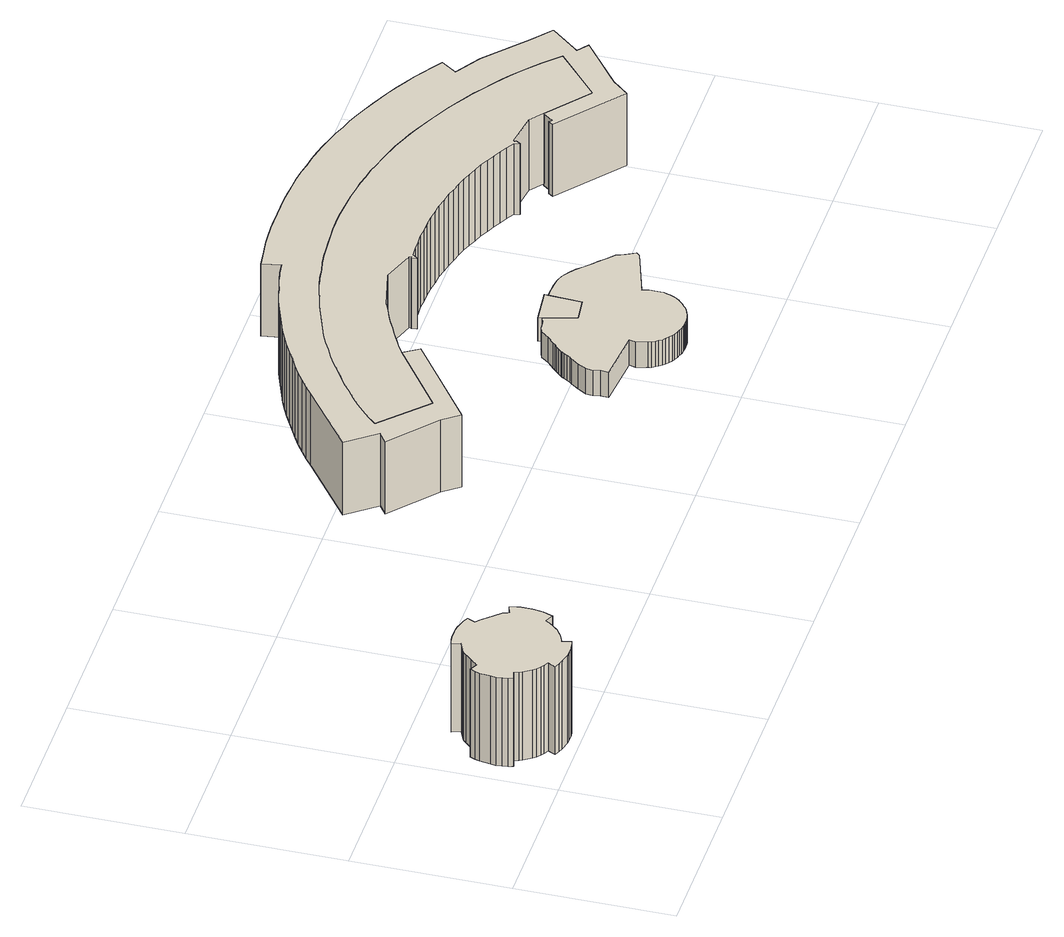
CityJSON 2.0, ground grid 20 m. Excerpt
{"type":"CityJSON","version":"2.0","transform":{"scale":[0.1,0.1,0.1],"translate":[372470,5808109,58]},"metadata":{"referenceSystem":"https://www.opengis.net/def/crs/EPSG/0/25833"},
"CityObjects":{
"building1":{"type":"Building","attributes":{"name":"Antenne 4","Gemeindeschluessel":"11000006","BezugspunktDach":"2200","function":"51001_1008","measuredHeight":12.97,"storeysAboveGround":0},"address":[{"country":"Germany","locality":"Berlin"}],"geometry":[{"type":"Solid","lod":"1","boundaries":[[[[0,1,2,3,4,5,6,7,8,9,10,11,12,13,14,15,16,17,18,19,20,21,22,23,24,25,26,27,28,29,30,31,32,33,34,35,36,37,38,39,40,41,42,43,44,45,46,47,48,49,50,51,52,53,54,55]],[[56,57,58,59,60,61,62,63,64,65,66,67,68,69,70,71,72,73,74,75,76,77,78,79,80,81,82,83,84,85,86,87,88,89,90,91,92,93,94,95,96,97,98,99,100,101,102,103,104,105,106,107,108,109,110,111]],[[56,111,55,54]],[[57,56,54,53]],[[58,57,53,52]],[[59,58,52,51]],[[60,59,51,50]],[[61,60,50,49]],[[62,61,49,48]],[[63,62,48,47]],[[64,63,47,46]],[[65,64,46,45]],[[66,65,45,44]],[[67,66,44,43]],[[68,67,43,42]],[[69,68,42,41]],[[70,69,41,40]],[[71,70,40,39]],[[72,71,39,38]],[[73,72,38,37]],[[74,73,37,36]],[[75,74,36,35]],[[76,75,35,34]],[[77,76,34,33]],[[78,77,33,32]],[[79,78,32,31]],[[80,79,31,30]],[[81,80,30,29]],[[82,81,29,28]],[[83,82,28,27]],[[84,83,27,26]],[[85,84,26,25]],[[86,85,25,24]],[[87,86,24,23]],[[88,87,23,22]],[[89,88,22,21]],[[90,89,21,20]],[[91,90,20,19]],[[92,91,19,18]],[[93,92,18,17]],[[94,93,17,16]],[[95,94,16,15]],[[96,95,15,14]],[[97,96,14,13]],[[98,97,13,12]],[[99,98,12,11]],[[100,99,11,10]],[[101,100,10,9]],[[102,101,9,8]],[[103,102,8,7]],[[104,103,7,6]],[[105,104,6,5]],[[106,105,5,4]],[[107,106,4,3]],[[108,107,3,2]],[[109,108,2,1]],[[110,109,1,0]],[[111,110,0,55]]]]}]},
"building2":{"type":"Building","attributes":{"Gemeindeschluessel":"11000006","BezugspunktDach":"2200","function":"51009_1610","measuredHeight":6.78,"storeysAboveGround":0},"address":[{"country":"Germany","locality":"Berlin"}],"geometry":[{"type":"Solid","lod":"1","boundaries":[[[[112,113,114,115]],[[116,117,76,75]],[[116,75,115,114]],[[117,116,114,113]],[[76,117,113,112]],[[75,76,112,115]]]]}]},
"building3":{"type":"Building","attributes":{"name":"Antenne 3","Gemeindeschluessel":"11000006","BezugspunktDach":"2200","function":"51001_1008","measuredHeight":3.62,"storeysAboveGround":0},"address":[{"country":"Germany","locality":"Berlin"}],"geometry":[{"type":"Solid","lod":"1","boundaries":[[[[118,119,120,121,122,123,124,125,126,127,128,129,130,131,132,133,134,135,136,137,138,139,140,141,142,143,144,145,146,147,148,149,150,151,152,153,154,155,156,157,158,159,160,161,162,163,164,165,166,167,168,169,170,171,172,173,174,175,176,177,178,179,180,181,182,183,184,185,186,187,188,189,190]],[[191,192,193,194,195,196,197,198,199,200,201,202,203,204,205,206,207,208,209,210,211,212,213,214,215,216,217,218,219,220,221,222,223,224,225,226,227,228,229,230,231,232,233,234,235,236,237,238,239,240,241,242,243,244,245,246,247,248,249,250,251,252,253,254,255,256,257,258,259,260,261,262,263]],[[191,263,190,189]],[[192,191,189,188]],[[193,192,188,187]],[[194,193,187,186]],[[195,194,186,185]],[[196,195,185,184]],[[197,196,184,183]],[[198,197,183,182]],[[199,198,182,181]],[[200,199,181,180]],[[201,200,180,179]],[[202,201,179,178]],[[203,202,178,177]],[[204,203,177,176]],[[205,204,176,175]],[[206,205,175,174]],[[207,206,174,173]],[[208,207,173,172]],[[209,208,172,171]],[[210,209,171,170]],[[211,210,170,169]],[[212,211,169,168]],[[213,212,168,167]],[[214,213,167,166]],[[215,214,166,165]],[[216,215,165,164]],[[217,216,164,163]],[[218,217,163,162]],[[219,218,162,161]],[[220,219,161,160]],[[221,220,160,159]],[[222,221,159,158]],[[223,222,158,157]],[[224,223,157,156]],[[225,224,156,155]],[[226,225,155,154]],[[227,226,154,153]],[[228,227,153,152]],[[229,228,152,151]],[[230,229,151,150]],[[231,230,150,149]],[[232,231,149,148]],[[233,232,148,147]],[[234,233,147,146]],[[235,234,146,145]],[[236,235,145,144]],[[237,236,144,143]],[[238,237,143,142]],[[239,238,142,141]],[[240,239,141,140]],[[241,240,140,139]],[[242,241,139,138]],[[243,242,138,137]],[[244,243,137,136]],[[245,244,136,135]],[[246,245,135,134]],[[247,246,134,133]],[[248,247,133,132]],[[249,248,132,131]],[[250,249,131,130]],[[251,250,130,129]],[[252,251,129,128]],[[253,252,128,127]],[[254,253,127,126]],[[255,254,126,125]],[[256,255,125,124]],[[257,256,124,123]],[[258,257,123,122]],[[259,258,122,121]],[[260,259,121,120]],[[261,260,120,119]],[[262,261,119,118]],[[263,262,118,190]]]]}]},
"building4":{"type":"Building","attributes":{"Gemeindeschluessel":"11000006","BezugspunktDach":"2200","function":"51009_1610","measuredHeight":3.36,"storeysAboveGround":0},"address":[{"country":"Germany","locality":"Berlin"}],"geometry":[{"type":"Solid","lod":"1","boundaries":[[[[173,172,171,170,264,265]],[[266,267,268,269,270,271]],[[266,271,265,264]],[[267,266,264,170]],[[268,267,170,171]],[[269,268,171,172]],[[270,269,172,173]],[[271,270,173,265]]]]}]},
"building5":{"type":"Building","attributes":{"name":"Erdfunkstelle Berlin","Gemeindeschluessel":"11000006","function":"31001_2020"},"address":[{"country":"Germany","locality":"Berlin","thoroughfareNumber":"11","thoroughfareName":"Roedenbecksteig"}],"children":["building5-1","building5-2"]},
"building5-1":{"type":"BuildingPart","attributes":{"BezugspunktDach":"2200","measuredHeight":10.33,"storeysAboveGround":2},"parents":["building5"],"geometry":[{"type":"MultiSurface","lod":"1","boundaries":[[[272,273,274,275,276,277,278,279,280,281,282,283,284,285,286,287,288,289,290,291,292,293,294,295,296,297,298,299,300,301,302,303,304,305,306,307,308,309,310,311,312,313,314,315,316,317,318,319,320,321,322,323,324,325,326,327,328,329,330,331,332,333,334,335,336,337,338,339,340,341,342,343,344,345,346,347,348,349,350,351,352,353,354,355,356,357,358,359,360,361,362,363,364,365,366,367,368,369,370,371,372,373,374,375,376,377]],[[378,379,380,381,382,383,384,385,386,387,388,389,390,391,392,393,394,395,396,397,398,399,400,401,402,403,404,405,406,407,408,409,410,411,412,413,414,415,416,417,418,419,420,421,422,423,424,425,426,427,428,429,430,431,432,433,434,435,436,437,438,439,440,441,442,443,444,445,446,447,448,449,450,451,452,453,454,455,456,457,458,459,460,461,462,463,464,465,466,467,468,469,470,471,472,473,474,475,476,477,478,479,480,481,482,483]],[[440,439,315,314]],[[441,440,314,313]],[[442,441,313,312]],[[443,442,312,311]],[[444,443,311,310]],[[445,444,310,309]],[[446,445,309,308]],[[447,446,308,307]],[[448,447,307,306]],[[449,448,306,305]],[[450,449,305,304]],[[451,450,304,303]],[[452,451,303,302]],[[453,452,302,301]],[[454,453,301,300]],[[455,454,300,299]],[[456,455,299,298]],[[457,456,298,297]],[[458,457,297,296]],[[459,458,296,295]],[[460,459,295,294]],[[461,460,294,293]],[[462,461,293,292]],[[463,462,292,291]],[[464,463,291,290]],[[465,464,290,289]],[[466,465,289,288]],[[467,466,288,287]],[[468,467,287,286]],[[469,468,286,285]],[[470,469,285,284]],[[471,470,284,283]],[[472,471,283,282]],[[473,472,282,281]],[[474,473,281,280]],[[475,474,280,279]],[[476,475,279,278]],[[477,476,278,277]],[[478,477,277,276]],[[479,478,276,275]],[[480,479,275,274]],[[481,480,274,273]],[[378,483,377,376,484]],[[378,376,375,379]],[[379,375,374,380]],[[381,380,374,373]],[[382,381,373,372]],[[383,382,372,371]],[[383,371,370,384]],[[385,384,370,369]],[[385,369,368,386]],[[387,386,368,367]],[[485,388,387,367,366]],[[388,366,365,389]],[[389,365,364,390]],[[486,391,390,364,363]],[[391,363,362,392]],[[392,362,361,393]],[[394,393,361,360,487]],[[395,394,360,359]],[[395,359,358,396]],[[397,396,358,357]],[[397,357,356,398]],[[399,398,356,355]],[[400,399,355,354,488]],[[400,354,353,401]],[[402,401,353,352]],[[402,352,351,403]],[[403,351,350,404]],[[404,350,349,405]],[[406,405,349,348]],[[406,348,347,407]],[[408,407,347,346]],[[409,408,346,345]],[[409,345,344,410]],[[411,410,344,343]],[[411,343,342,412]],[[413,412,342,341]],[[414,413,341,340]],[[489,415,414,340,339]],[[416,415,339,338]],[[417,416,338,337]],[[418,417,337,336]],[[419,418,336,335]],[[420,419,335,334,490]],[[420,334,333,421]],[[421,333,332,422]],[[491,423,422,332,331]],[[492,424,423,331,330]],[[425,424,330,329]],[[426,425,329,328]],[[427,426,328,327]],[[493,428,427,327,326]],[[494,429,428,326,325]],[[430,429,325,324,495]],[[431,430,324,323]],[[432,431,323,322]],[[433,432,322,321,496]],[[433,321,320,434]],[[435,434,320,319]],[[436,435,319,318]],[[436,318,317,437]],[[438,437,317,316]],[[497,439,438,316,315]],[[482,481,273,272]],[[483,482,272,377,498]]]}]},
"building5-2":{"type":"BuildingPart","attributes":{"BezugspunktDach":"2200","measuredHeight":10.61,"storeysAboveGround":2},"parents":["building5"],"geometry":[{"type":"MultiSurface","lod":"1","boundaries":[[[499,500,501,502,503,273,272,377,376,375,374,373,372,371,370,369,368,367,366,365,364,363,362,361,360,359,358,357,356,355,354,353,352,351,350,349,348,347,346,345,344,343,342,341,340,339,338,337,336,335,334,333,332,331,330,329,328,327,326,325,324,323,322,321,320,319,318,317,316,315,504,505,506,507,508,509,510,511,512,513,514,515,516,517,518,519,520,521,522,523,524,525,526,527,528,529,530,531,532,533,534,535,536,537,538,539,540,541,542,543,544,545,546,547,548,549,550,551,552,553,554,555,556,557,558,559,560,561,562,563,564,565,566,567,568]],[[569,570,571,572,573,574,575,576,577,578,579,580,581,582,583,584,585,586,587,588,589,590,591,592,593,594,595,596,597,598,599,600,601,602,603,604,605,606,607,608,609,610,611,612,613,614,615,616,617,618,619,620,621,622,623,624,625,626,627,628,629,630,631,632,633,634,635,636,637,638,639,640,641,642,643,644,645,646,647,648,649,650,651,652,653,654,655,656,657,658,659,660,661,662,663,664,665,666,667,668,669,670,671,672,673,674,675,676,677,678,679,680,681,682,683,684,685,686,687,688,689,690,691,692,693,694,695,696,697,698,699,700,701,702,703]],[[569,703,568,567]],[[570,569,567,566]],[[571,570,566,565]],[[572,571,565,564]],[[573,572,564,563]],[[574,573,563,562]],[[575,574,562,561]],[[576,575,561,560]],[[577,576,560,559]],[[578,577,559,558]],[[579,578,558,557]],[[580,579,557,556]],[[581,580,556,555]],[[582,581,555,554]],[[583,582,554,553]],[[584,583,553,552]],[[585,584,552,551]],[[586,585,551,550]],[[587,586,550,549]],[[588,587,549,548]],[[589,588,548,547]],[[590,589,547,546]],[[591,590,546,545]],[[592,591,545,544]],[[593,592,544,543]],[[594,593,543,542]],[[595,594,542,541]],[[596,595,541,540]],[[597,596,540,539]],[[598,597,539,538]],[[599,598,538,537]],[[600,599,537,536]],[[601,600,536,535]],[[602,601,535,534]],[[603,602,534,533]],[[604,603,533,532]],[[605,604,532,531]],[[606,605,531,530]],[[607,606,530,529]],[[608,607,529,528]],[[609,608,528,527]],[[610,609,527,526]],[[611,610,526,525]],[[612,611,525,524]],[[613,612,524,523]],[[614,613,523,522]],[[615,614,522,521]],[[616,615,521,520]],[[617,616,520,519]],[[618,617,519,518]],[[619,618,518,517]],[[620,619,517,516]],[[621,620,516,515]],[[622,621,515,514]],[[623,622,514,513]],[[624,623,513,512]],[[625,624,512,511]],[[626,625,511,510]],[[627,626,510,509]],[[628,627,509,508]],[[629,628,508,507]],[[630,629,507,506]],[[631,630,506,505]],[[632,631,505,504]],[[633,632,504,315]],[[634,633,439,438,316]],[[635,634,316,438,437]],[[636,635,317,437,436]],[[637,636,436,435]],[[638,637,435,434]],[[639,638,434,433]],[[640,639,321,433,432,322]],[[641,640,432,431]],[[642,641,431,430]],[[643,642,430,429]],[[644,643,325,429,428]],[[645,644,428,427]],[[646,645,427,426,328]],[[647,646,426,425]],[[648,647,329,425,424,704]],[[649,648,330,424,423]],[[650,649,423,422]],[[651,650,422,421]],[[652,651,333,421,420]],[[653,652,420,419]],[[654,653,419,418,705]],[[655,654,336,418,417]],[[656,655,337,417,416]],[[657,656,416,415,706]],[[658,657,339,415,414,707]],[[659,658,414,413]],[[660,659,413,412]],[[661,660,412,411]],[[662,661,343,411,410]],[[663,662,410,409]],[[664,663,409,408]],[[665,664,408,407]],[[666,665,347,407,406]],[[667,666,406,405]],[[668,667,405,404]],[[669,668,404,403]],[[670,669,403,402]],[[671,670,352,353],[402,401,353,352]],[[672,671,353,401,400]],[[673,672,400,399]],[[674,673,399,398]],[[675,674,356,398,397]],[[676,675,357,397,396,708]],[[677,676,358,396,395]],[[678,677,359,360],[395,394,360,359]],[[679,678,360,394,393]],[[680,679,393,392,362]],[[681,680,362,392,391,363]],[[682,681,363,391,390]],[[683,682,364,390,389,709]],[[684,683,389,388]],[[685,684,366,388,387,367]],[[686,685,367,368],[387,386,368,367]],[[687,686,386,385,369]],[[688,687,385,384]],[[689,688,384,383]],[[690,689,383,382]],[[691,690,372,373],[382,381,373,372]],[[692,691,381,380,374]],[[693,692,380,379]],[[694,693,379,378,376]],[[695,694,376,378,483]],[[696,695,483,482]],[[697,696,482,481]],[[698,697,273,503]],[[699,698,503,502]],[[700,699,502,501]],[[701,700,501,500]],[[702,701,500,499]],[[703,702,499,568]],[[315,316,438,439]],[[437,438,316,317,710]],[[436,437,317,318]],[[435,436,318,319]],[[434,435,319,320]],[[433,434,320,321]],[[322,432,433,321]],[[431,432,322,323]],[[430,431,323,324]],[[429,430,324,325]],[[428,429,325,326]],[[427,428,326,327]],[[327,328,426,427]],[[425,426,328,329]],[[704,424,425,329,330]],[[423,424,330,331]],[[422,423,331,332]],[[421,422,332,333]],[[420,421,333,334]],[[419,420,334,335]],[[705,418,419,335,336]],[[417,418,336,337]],[[416,417,337,338]],[[706,415,416,338,339]],[[707,414,415,339,340]],[[413,414,340,341]],[[412,413,341,342]],[[411,412,342,343]],[[410,411,343,344]],[[409,410,344,345]],[[408,409,345,346]],[[407,408,346,347]],[[406,407,347,348]],[[405,406,348,349]],[[404,405,349,350]],[[403,404,350,351]],[[402,403,351,352]],[[353,401,402,352]],[[400,401,353,354,711]],[[399,400,354,355]],[[398,399,355,356]],[[397,398,356,357]],[[708,396,397,357,358]],[[396,358,359,395]],[[360,394,395,359]],[[394,360,361,393]],[[361,362,392,393]],[[363,391,392,362]],[[390,391,363,364]],[[709,389,390,364,365]],[[388,389,365,366]],[[367,387,388,366]],[[368,386,387,367]],[[368,369,385,386]],[[384,385,369,370]],[[383,384,370,371]],[[382,383,371,372]],[[373,381,382,372]],[[373,374,380,381]],[[379,380,374,375]],[[375,376,378,379]],[[483,378,376,377]],[[482,483,377,272]],[[481,482,272,273]]]}]}
},
"vertices":[
[2,69,155],[3,62,155],[5,56,155],[16,59,155],[18,53,155],[20,49,155],[27,39,155],[30,35,155],[35,31,155],[39,28,155],[45,25,155],[40,15,155],[47,12,155],[53,10,155],[66,7,155],[72,7,155],[80,7,155],[87,8,155],[93,10,155],[90,21,155],[101,26,155],[105,29,155],[110,32,155],[118,41,155],[121,45,155],[124,50,155],[135,45,155],[140,58,155],[141,65,155],[142,72,155],[142,86,155],[141,92,155],[139,99,155],[128,95,155],[125,103,155],[105,125,155],[99,130,155],[104,140,155],[98,143,155],[91,145,155],[84,147,155],[78,148,155],[64,148,155],[57,147,155],[50,145,155],[54,134,155],[43,129,155],[38,126,155],[34,122,155],[26,114,155],[19,105,155],[9,110,155],[6,103,155],[4,97,155],[2,83,155],[1,77,155],[2,83,26],[4,97,26],[6,103,26],[9,110,26],[19,105,26],[26,114,26],[34,122,26],[38,126,26],[43,129,26],[54,134,26],[50,145,26],[57,147,26],[64,148,26],[78,148,26],[84,147,26],[91,145,26],[98,143,26],[104,140,26],[99,130,26],[105,125,26],[125,103,26],[128,95,26],[139,99,26],[141,92,26],[142,86,26],[142,72,26],[141,65,26],[140,58,26],[135,45,26],[124,50,26],[121,45,26],[118,41,26],[110,32,26],[105,29,26],[101,26,26],[90,21,26],[93,10,26],[87,8,26],[80,7,26],[72,7,26],[66,7,26],[53,10,26],[47,12,26],[40,15,26],[45,25,26],[39,28,26],[35,31,26],[30,35,26],[27,39,26],[20,49,26],[18,53,26],[16,59,26],[5,56,26],[3,62,26],[2,69,26],[1,77,26],
[125,103,94],[143,111,94],[117,142,94],[105,125,94],[117,142,26],[143,111,26],
[753,159,47],[752,149,47],[820,143,47],[818,134,47],[822,120,47],[823,116,47],[826,112,47],[828,109,47],[831,105,47],[834,102,47],[838,99,47],[842,96,47],[845,94,47],[850,92,47],[854,91,47],[858,89,47],[863,89,47],[867,88,47],[872,88,47],[876,88,47],[881,89,47],[885,90,47],[889,92,47],[894,94,47],[898,96,47],[901,99,47],[905,102,47],[908,105,47],[911,108,47],[914,112,47],[916,116,47],[918,120,47],[919,124,47],[921,129,47],[921,133,47],[921,147,47],[918,155,47],[983,176,47],[987,180,47],[980,193,47],[976,203,47],[966,212,47],[958,220,47],[953,224,47],[948,229,47],[944,233,47],[937,240,47],[928,247,47],[919,253,47],[909,256,47],[900,257,47],[889,258,47],[879,258,47],[877,216,47],[845,212,47],[834,253,47],[825,250,47],[815,249,47],[807,246,47],[799,236,47],[790,227,47],[787,224,47],[784,221,47],[781,218,47],[777,214,47],[776,212,47],[774,209,47],[771,205,47],[769,201,47],[766,198,47],[759,188,47],[752,177,47],[751,168,47],[752,177,10],[759,188,10],[766,198,10],[769,201,10],[771,205,10],[774,209,10],[776,212,10],[777,214,10],[781,218,10],[784,221,10],[787,224,10],[790,227,10],[799,236,10],[807,246,10],[815,249,10],[825,250,10],[834,253,10],[845,212,10],[877,216,10],[879,258,10],[889,258,10],[900,257,10],[909,256,10],[919,253,10],[928,247,10],[937,240,10],[944,233,10],[948,229,10],[953,224,10],[958,220,10],[966,212,10],[976,203,10],[980,193,10],[987,180,10],[983,176,10],[918,155,10],[921,147,10],[921,133,10],[921,129,10],[919,124,10],[918,120,10],[916,116,10],[914,112,10],[911,108,10],[908,105,10],[905,102,10],[901,99,10],[898,96,10],[894,94,10],[889,92,10],[885,90,10],[881,89,10],[876,88,10],[872,88,10],[867,88,10],[863,89,10],[858,89,10],[854,91,10],[850,92,10],[845,94,10],[842,96,10],[838,99,10],[834,102,10],[831,105,10],[828,109,10],[826,112,10],[823,116,10],[822,120,10],[818,134,10],[820,143,10],[752,149,10],[753,159,10],[751,168,10],
[879,263,47],[833,258,47],[879,263,13],[879,258,13],[877,216,13],[845,212,13],[834,253,13],[833,258,13],
[556,309,111],[642,371,111],[652,377,111],[663,383,111],[674,389,111],[685,394,111],[696,400,111],[707,405,111],[718,409,111],[729,414,111],[762,422,111],[783,427,111],[825,413,111],[826,410,111],[824,410,111],[825,403,111],[830,409,111],[842,410,111],[855,410,111],[867,411,111],[880,410,111],[893,410,111],[905,409,111],[918,407,111],[930,406,111],[943,403,111],[955,401,111],[966,398,111],[978,395,111],[989,392,111],[999,388,111],[1010,384,111],[1021,380,111],[1032,375,111],[1042,370,111],[1052,365,111],[1062,360,111],[1072,354,111],[1074,347,111],[1078,353,111],[1076,354,111],[1078,356,111],[1122,350,111],[1139,336,111],[1193,292,111],[1253,345,111],[1243,355,111],[1233,365,111],[1222,375,111],[1212,384,111],[1201,393,111],[1189,402,111],[1178,410,111],[1166,418,111],[1155,426,111],[1143,433,111],[1130,441,111],[1118,448,111],[1106,454,111],[1094,460,111],[1081,466,111],[1068,472,111],[1056,477,111],[1043,482,111],[1030,487,111],[1016,491,111],[1003,495,111],[990,498,111],[976,502,111],[962,504,111],[949,507,111],[935,509,111],[921,511,111],[907,512,111],[894,513,111],[880,514,111],[867,514,111],[853,514,111],[840,513,111],[827,512,111],[814,511,111],[800,510,111],[786,508,111],[772,505,111],[758,503,111],[744,500,111],[730,496,111],[717,492,111],[703,488,111],[690,483,111],[676,478,111],[663,473,111],[650,468,111],[637,462,111],[625,455,111],[612,449,111],[600,442,111],[588,434,111],[576,427,111],[564,419,111],[553,410,111],[541,402,111],[530,393,111],[520,384,111],[509,374,111],[499,364,111],[509,374,7],[520,384,7],[530,393,7],[541,402,7],[553,410,7],[564,419,7],[576,427,7],[588,434,7],[600,442,7],[612,449,7],[625,455,7],[637,462,7],[650,468,7],[663,473,7],[676,478,7],[690,483,7],[703,488,7],[717,492,7],[730,496,7],[744,500,7],[758,503,7],[772,505,7],[786,508,7],[800,510,7],[814,511,7],[827,512,7],[840,513,7],[853,514,7],[867,514,7],[880,514,7],[894,513,7],[907,512,7],[921,511,7],[935,509,7],[949,507,7],[962,504,7],[976,502,7],[990,498,7],[1003,495,7],[1016,491,7],[1030,487,7],[1043,482,7],[1056,477,7],[1068,472,7],[1081,466,7],[1094,460,7],[1106,454,7],[1118,448,7],[1130,441,7],[1143,433,7],[1155,426,7],[1166,418,7],[1178,410,7],[1189,402,7],[1201,393,7],[1212,384,7],[1222,375,7],[1233,365,7],[1243,355,7],[1253,345,7],[1193,292,7],[1139,336,7],[1122,350,7],[1078,356,7],[1076,354,7],[1078,353,7],[1074,347,7],[1072,354,7],[1062,360,7],[1052,365,7],[1042,370,7],[1032,375,7],[1021,380,7],[1010,384,7],[999,388,7],[989,392,7],[978,395,7],[966,398,7],[955,401,7],[943,403,7],[930,406,7],[918,407,7],[905,409,7],[893,410,7],[880,410,7],[867,411,7],[855,410,7],[842,410,7],[830,409,7],[825,403,7],[824,410,7],[826,410,7],[825,413,7],[783,427,7],[762,422,7],[729,414,7],[718,409,7],[707,405,7],[696,400,7],[685,394,7],[674,389,7],[663,383,7],[652,377,7],[642,371,7],[556,309,7],[499,364,7],[509,374,29],[625,455,26],[663,473,65],[703,488,53],[786,508,40],[990,498,13],[1056,477,34],[1094,460,83],[1106,454,31],[1155,426,52],[1166,418,84],[1178,410,42],[1212,384,91],[1139,336,58],[499,364,79],
[482,352,111],[468,342,111],[527,291,111],[543,270,111],[655,351,111],[1128,323,111],[1125,326,111],[1121,320,111],[1203,253,111],[1221,274,111],[1282,321,111],[1268,332,111],[1299,369,111],[1298,370,111],[1274,390,111],[1222,437,111],[1189,458,111],[1203,478,111],[1191,486,111],[1179,494,111],[1167,502,111],[1154,509,111],[1142,516,111],[1129,523,111],[1116,529,111],[1103,535,111],[1090,541,111],[1076,547,111],[1063,552,111],[1049,556,111],[1036,561,111],[1022,565,111],[1008,569,111],[994,572,111],[980,575,111],[965,577,111],[951,580,111],[936,582,111],[922,583,111],[907,584,111],[893,585,111],[878,585,111],[864,585,111],[850,585,111],[836,585,111],[822,584,111],[807,583,111],[793,581,111],[779,579,111],[765,577,111],[769,553,111],[755,551,111],[741,548,111],[727,544,111],[714,541,111],[700,537,111],[686,532,111],[673,527,111],[660,522,111],[646,517,111],[633,511,111],[621,505,111],[608,498,111],[595,491,111],[583,484,111],[571,477,111],[559,469,111],[547,461,111],[536,452,111],[453,390,111],[536,452,5],[547,461,5],[559,469,5],[571,477,5],[583,484,5],[595,491,5],[608,498,5],[621,505,5],[633,511,5],[646,517,5],[660,522,5],[673,527,5],[686,532,5],[700,537,5],[714,541,5],[727,544,5],[741,548,5],[755,551,5],[769,553,5],[765,577,5],[779,579,5],[793,581,5],[807,583,5],[822,584,5],[836,585,5],[850,585,5],[864,585,5],[878,585,5],[893,585,5],[907,584,5],[922,583,5],[936,582,5],[951,580,5],[965,577,5],[980,575,5],[994,572,5],[1008,569,5],[1022,565,5],[1036,561,5],[1049,556,5],[1063,552,5],[1076,547,5],[1090,541,5],[1103,535,5],[1116,529,5],[1129,523,5],[1142,516,5],[1154,509,5],[1167,502,5],[1179,494,5],[1191,486,5],[1203,478,5],[1189,458,5],[1222,437,5],[1274,390,5],[1298,370,5],[1299,369,5],[1268,332,5],[1282,321,5],[1221,274,5],[1203,253,5],[1121,320,5],[1125,326,5],[1128,323,5],[1139,336,5],[1193,292,5],[1253,345,5],[1243,355,5],[1233,365,5],[1222,375,5],[1212,384,5],[1201,393,5],[1189,402,5],[1178,410,5],[1166,418,5],[1155,426,5],[1143,433,5],[1130,441,5],[1118,448,5],[1106,454,5],[1094,460,5],[1081,466,5],[1068,472,5],[1056,477,5],[1043,482,5],[1030,487,5],[1016,491,5],[1003,495,5],[990,498,5],[976,502,5],[962,504,5],[949,507,5],[935,509,5],[921,511,5],[907,512,5],[894,513,5],[880,514,5],[867,514,5],[853,514,5],[840,513,5],[827,512,5],[814,511,5],[800,510,5],[786,508,5],[772,505,5],[758,503,5],[744,500,5],[730,496,5],[717,492,5],[703,488,5],[690,483,5],[676,478,5],[663,473,5],[650,468,5],[637,462,5],[625,455,5],[612,449,5],[600,442,5],[588,434,5],[576,427,5],[564,419,5],[553,410,5],[541,402,5],[530,393,5],[520,384,5],[509,374,5],[499,364,5],[556,309,5],[642,371,5],[655,351,5],[543,270,5],[527,291,5],[468,342,5],[482,352,5],[453,390,5],[1106,454,85],[1030,487,50],[990,498,42],[976,502,42],[730,496,85],[637,462,37],[1253,345,69],[786,508,72]
]}
